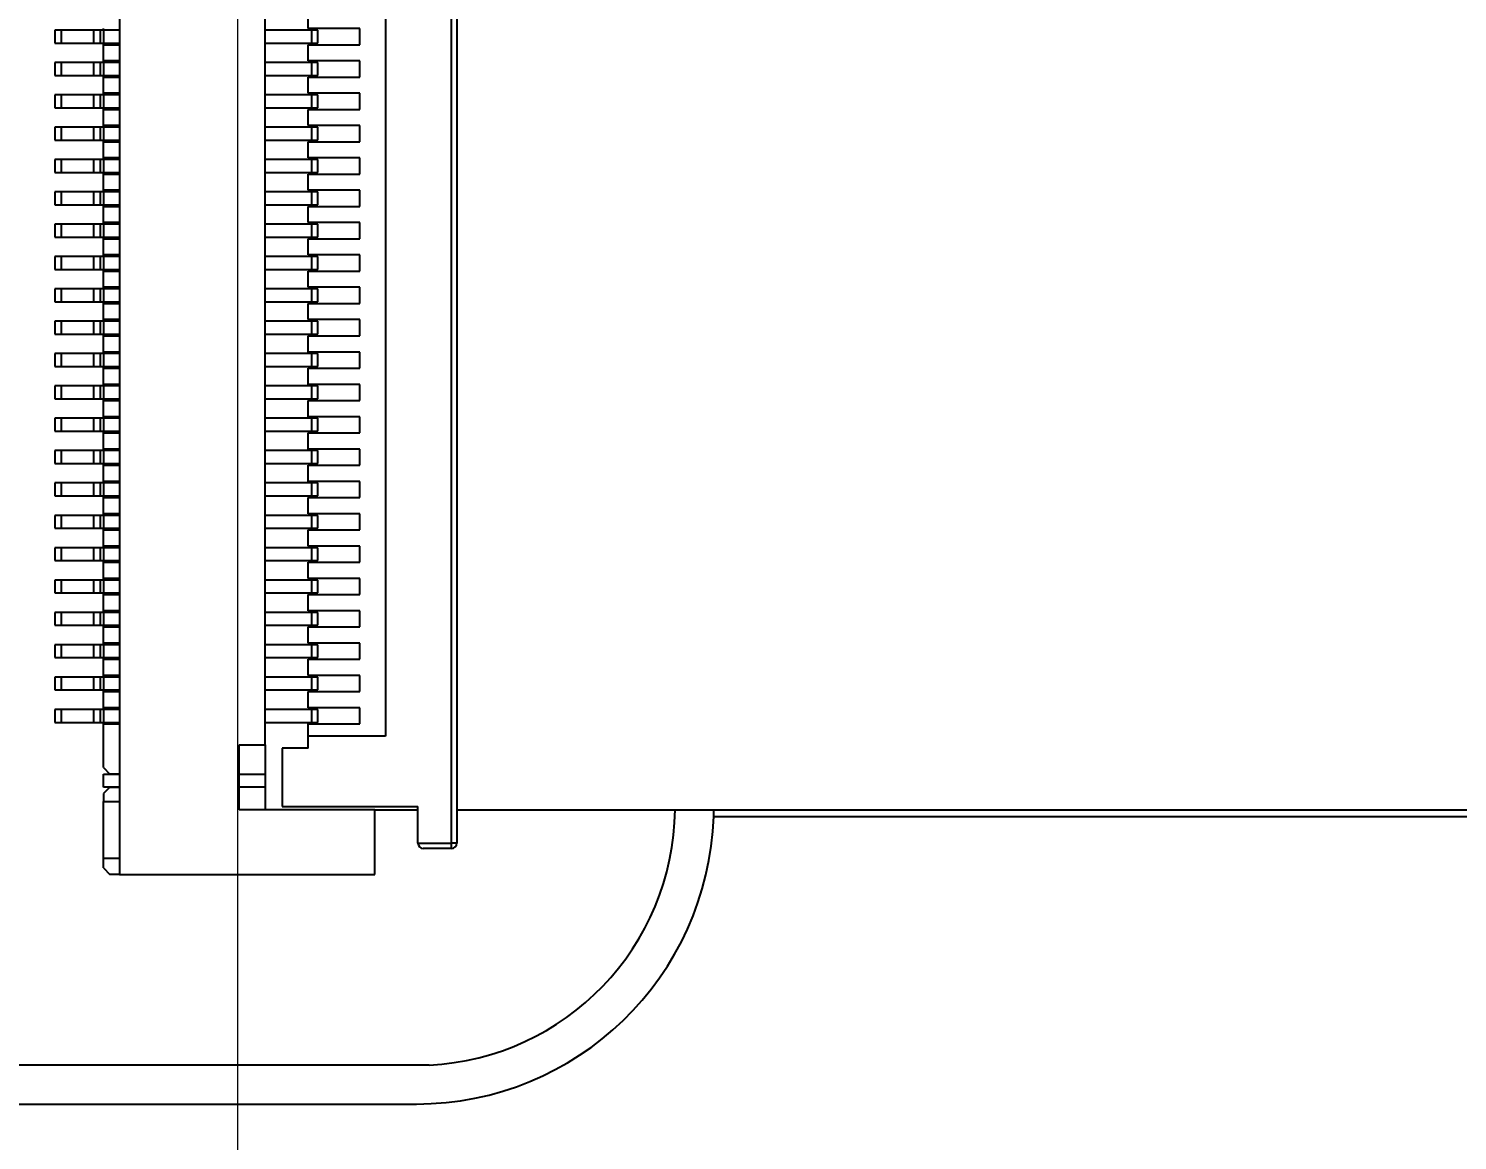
# Model space of a CAD drawing. Header units: millimetres. Extents: x -265 to 612, y -305 to 248.
# Drawn here: x 342.78 to 364.88, y -192.39 to -175.21 of the extents above; entities that cross this region are included whole.
import ezdxf

# ---------------------------------------------------------------- set-up
doc = ezdxf.new("R2010")
doc.units = ezdxf.units.MM
doc.header["$MEASUREMENT"] = 0
doc.layers.add('图层0000', color=7, linetype='Continuous', lineweight=25)
doc.dimstyles.new('线性样式 (GB)', dxfattribs={"dimtxt": 3.5, "dimasz": 3.5, "dimexe": 3.5, "dimexo": 0.5, "dimgap": 1.5, "dimtad": 1, "dimdsep": 46, "dimcen": -2.127267, "dimclrd": 7, "dimclre": 7, "dimclrt": 256, "dimadec": 0, "dimazin": 0, "dimtfac": 0.7, "dimtmove": 0, "dimatfit": 1, "dimfxl": 1, "dimfrac": 2, "dimtolj": 1, "dimtzin": 0, "dimlwd": 18, "dimlwe": 18, "dimarcsym": 0})

# ---------------------------------------------------------------- blocks, each defined once
blk = doc.blocks.new('*D11')
at = {"layer": 'Defpoints', "color": 0}
for p in [(346.014, -149.25), (421.014, -149.25), (421.014, -238.919)]:
    blk.add_point(p, dxfattribs=at)
at = {"layer": '图层0000', "color": 7, "linetype": 'Continuous', "lineweight": 18}
for p, q in [((346.014, -149.75), (346.014, -242.419)), ((421.014, -149.75), (421.014, -242.419)), ((349.514, -238.919), (417.514, -238.919))]:
    blk.add_line(p, q, dxfattribs=at)
at = {"layer": '图层0000', "color": 7}
for points in [[(349.514, -238.336), (349.514, -239.502), (346.014, -238.919)], [(417.514, -239.502), (417.514, -238.336), (421.014, -238.919)]]:
    blk.add_solid(points, dxfattribs=at)
at = {"layer": '图层0000', "lineweight": -3, "insert": (383.398, -235.669), "char_height": 3.5, "attachment_point": 5}
blk.add_mtext('\\A1;\\T1.05000001192093;\\W1;\\FSimSun;75 VESA', dxfattribs=at)
blk = doc.blocks.new('*D12')
at = {"layer": 'Defpoints', "color": 0}
for p in [(421.014, -149.25), (330.494, -224.25), (421.014, -224.25)]:
    blk.add_point(p, dxfattribs=at)
at = {"layer": '图层0000', "color": 7, "linetype": 'Continuous', "lineweight": 18}
for p, q in [((420.514, -149.25), (326.994, -149.25)), ((330.494, -152.75), (330.494, -220.75)), ((420.514, -224.25), (326.994, -224.25))]:
    blk.add_line(p, q, dxfattribs=at)
at = {"layer": '图层0000', "color": 7}
for points in [[(331.077, -152.75), (329.91, -152.75), (330.494, -149.25)], [(329.91, -220.75), (331.077, -220.75), (330.494, -224.25)]]:
    blk.add_solid(points, dxfattribs=at)
at = {"layer": '图层0000', "lineweight": -3, "insert": (327.244, -186.75), "char_height": 3.5, "attachment_point": 5, "rotation": 90}
blk.add_mtext('\\A1;\\T1.05000001192093;\\W1;\\FSimSun;75', dxfattribs=at)

msp = doc.modelspace()

# ---------------------------------------------------------------- linework, layer by layer
at = {"layer": '图层0000', "color": 7, "linetype": 'Continuous', "lineweight": 25}
for p, q in [((344.189, -158.88), (344.189, -188.28)), ((349.324, -187.8), (349.324, -159.36)), ((349.404, -159.36), (349.404, -187.8)), ((346.439, -186.28), (346.439, -160.88)), ((348.304, -160.93), (348.304, -186.143)), ((347.104, -175.205), (347.104, -174.955)), ((343.289, -175.23), (343.189, -175.23)), ((343.189, -175.23), (343.189, -175.43)), ((343.789, -175.23), (343.289, -175.23)), ((343.289, -175.23), (343.289, -175.43)), ((343.889, -175.23), (343.789, -175.23)), ((343.789, -175.23), (343.789, -175.43)), ((343.939, -175.23), (343.889, -175.23)), ((343.889, -175.23), (343.889, -175.43)), ((343.939, -175.23), (343.939, -175.205)), ((344.189, -175.23), (343.939, -175.23)), ((343.939, -175.23), (343.939, -175.43)), ((347.157, -175.23), (346.439, -175.23)), ((347.904, -175.205), (347.104, -175.205)), ((347.257, -175.23), (347.157, -175.23)), ((347.157, -175.23), (347.157, -175.43)), ((347.257, -175.43), (347.257, -175.23)), ((347.904, -175.455), (347.904, -175.205)), ((343.189, -175.43), (343.289, -175.43)), ((343.289, -175.43), (343.789, -175.43)), ((343.789, -175.43), (343.889, -175.43)), ((343.889, -175.43), (343.939, -175.43)), ((343.939, -175.43), (344.189, -175.43)), ((343.939, -175.455), (343.939, -175.43)), ((343.939, -175.705), (343.939, -175.455)), ((343.939, -175.455), (344.189, -175.455)), ((346.439, -175.43), (347.157, -175.43)), ((347.104, -175.705), (347.104, -175.455)), ((347.104, -175.455), (347.904, -175.455)), ((347.157, -175.43), (347.257, -175.43)), ((343.289, -175.73), (343.189, -175.73)), ((343.189, -175.73), (343.189, -175.93)), ((343.789, -175.73), (343.289, -175.73)), ((343.289, -175.73), (343.289, -175.93)), ((343.889, -175.73), (343.789, -175.73)), ((343.789, -175.73), (343.789, -175.93)), ((343.939, -175.73), (343.889, -175.73)), ((343.889, -175.73), (343.889, -175.93)), ((343.939, -175.73), (343.939, -175.705)), ((344.189, -175.705), (343.939, -175.705)), ((344.189, -175.73), (343.939, -175.73)), ((343.939, -175.73), (343.939, -175.93)), ((347.157, -175.73), (346.439, -175.73)), ((347.904, -175.705), (347.104, -175.705)), ((347.257, -175.73), (347.157, -175.73)), ((347.157, -175.73), (347.157, -175.93)), ((347.257, -175.93), (347.257, -175.73)), ((347.904, -175.955), (347.904, -175.705)), ((343.189, -175.93), (343.289, -175.93)), ((343.289, -175.93), (343.789, -175.93)), ((343.789, -175.93), (343.889, -175.93)), ((343.889, -175.93), (343.939, -175.93)), ((343.939, -175.93), (344.189, -175.93)), ((343.939, -175.955), (343.939, -175.93)), ((343.939, -176.205), (343.939, -175.955)), ((343.939, -175.955), (344.189, -175.955)), ((346.439, -175.93), (347.157, -175.93)), ((347.104, -176.205), (347.104, -175.955)), ((347.104, -175.955), (347.904, -175.955)), ((347.157, -175.93), (347.257, -175.93)), ((343.289, -176.23), (343.189, -176.23)), ((343.189, -176.23), (343.189, -176.43)), ((343.789, -176.23), (343.289, -176.23)), ((343.289, -176.23), (343.289, -176.43)), ((343.889, -176.23), (343.789, -176.23)), ((343.789, -176.23), (343.789, -176.43)), ((343.939, -176.23), (343.889, -176.23)), ((343.889, -176.23), (343.889, -176.43)), ((343.939, -176.23), (343.939, -176.205)), ((344.189, -176.205), (343.939, -176.205)), ((344.189, -176.23), (343.939, -176.23)), ((343.939, -176.23), (343.939, -176.43)), ((347.157, -176.23), (346.439, -176.23)), ((347.904, -176.205), (347.104, -176.205)), ((347.257, -176.23), (347.157, -176.23)), ((347.157, -176.23), (347.157, -176.43)), ((347.257, -176.43), (347.257, -176.23)), ((347.904, -176.455), (347.904, -176.205)), ((343.189, -176.43), (343.289, -176.43)), ((343.289, -176.43), (343.789, -176.43)), ((343.789, -176.43), (343.889, -176.43)), ((343.889, -176.43), (343.939, -176.43)), ((343.939, -176.43), (344.189, -176.43)), ((343.939, -176.455), (343.939, -176.43)), ((343.939, -176.705), (343.939, -176.455)), ((343.939, -176.455), (344.189, -176.455)), ((346.439, -176.43), (347.157, -176.43)), ((347.104, -176.705), (347.104, -176.455)), ((347.104, -176.455), (347.904, -176.455)), ((347.157, -176.43), (347.257, -176.43)), ((343.289, -176.73), (343.189, -176.73)), ((343.189, -176.73), (343.189, -176.93)), ((343.789, -176.73), (343.289, -176.73)), ((343.289, -176.73), (343.289, -176.93)), ((343.889, -176.73), (343.789, -176.73)), ((343.789, -176.73), (343.789, -176.93)), ((343.939, -176.73), (343.889, -176.73)), ((343.889, -176.73), (343.889, -176.93)), ((343.939, -176.73), (343.939, -176.705)), ((344.189, -176.705), (343.939, -176.705)), ((344.189, -176.73), (343.939, -176.73)), ((343.939, -176.73), (343.939, -176.93)), ((347.157, -176.73), (346.439, -176.73)), ((347.904, -176.705), (347.104, -176.705)), ((347.257, -176.73), (347.157, -176.73)), ((347.157, -176.73), (347.157, -176.93)), ((347.257, -176.93), (347.257, -176.73)), ((347.904, -176.955), (347.904, -176.705)), ((343.189, -176.93), (343.289, -176.93)), ((343.289, -176.93), (343.789, -176.93)), ((343.789, -176.93), (343.889, -176.93)), ((343.889, -176.93), (343.939, -176.93)), ((343.939, -176.93), (344.189, -176.93)), ((343.939, -176.955), (343.939, -176.93)), ((343.939, -177.205), (343.939, -176.955)), ((343.939, -176.955), (344.189, -176.955)), ((346.439, -176.93), (347.157, -176.93)), ((347.104, -177.205), (347.104, -176.955)), ((347.104, -176.955), (347.904, -176.955)), ((347.157, -176.93), (347.257, -176.93)), ((343.289, -177.23), (343.189, -177.23)), ((343.189, -177.23), (343.189, -177.43)), ((343.789, -177.23), (343.289, -177.23)), ((343.289, -177.23), (343.289, -177.43)), ((343.889, -177.23), (343.789, -177.23)), ((343.789, -177.23), (343.789, -177.43)), ((343.939, -177.23), (343.889, -177.23)), ((343.889, -177.23), (343.889, -177.43)), ((343.939, -177.23), (343.939, -177.205)), ((344.189, -177.205), (343.939, -177.205)), ((344.189, -177.23), (343.939, -177.23)), ((343.939, -177.23), (343.939, -177.43)), ((347.157, -177.23), (346.439, -177.23)), ((347.904, -177.205), (347.104, -177.205)), ((347.257, -177.23), (347.157, -177.23)), ((347.157, -177.23), (347.157, -177.43)), ((347.257, -177.43), (347.257, -177.23)), ((347.904, -177.455), (347.904, -177.205)), ((343.189, -177.43), (343.289, -177.43)), ((343.289, -177.43), (343.789, -177.43)), ((343.789, -177.43), (343.889, -177.43)), ((343.889, -177.43), (343.939, -177.43)), ((343.939, -177.43), (344.189, -177.43)), ((343.939, -177.455), (343.939, -177.43)), ((343.939, -177.705), (343.939, -177.455)), ((343.939, -177.455), (344.189, -177.455)), ((346.439, -177.43), (347.157, -177.43)), ((347.104, -177.705), (347.104, -177.455)), ((347.104, -177.455), (347.904, -177.455)), ((347.157, -177.43), (347.257, -177.43)), ((343.289, -177.73), (343.189, -177.73)), ((343.189, -177.73), (343.189, -177.93)), ((343.789, -177.73), (343.289, -177.73)), ((343.289, -177.73), (343.289, -177.93)), ((343.889, -177.73), (343.789, -177.73)), ((343.789, -177.73), (343.789, -177.93)), ((343.939, -177.73), (343.889, -177.73)), ((343.889, -177.73), (343.889, -177.93)), ((343.939, -177.73), (343.939, -177.705)), ((344.189, -177.705), (343.939, -177.705)), ((344.189, -177.73), (343.939, -177.73)), ((343.939, -177.73), (343.939, -177.93)), ((347.157, -177.73), (346.439, -177.73)), ((347.904, -177.705), (347.104, -177.705)), ((347.257, -177.73), (347.157, -177.73)), ((347.157, -177.73), (347.157, -177.93)), ((347.257, -177.93), (347.257, -177.73)), ((347.904, -177.955), (347.904, -177.705)), ((343.189, -177.93), (343.289, -177.93)), ((343.289, -177.93), (343.789, -177.93)), ((343.789, -177.93), (343.889, -177.93)), ((343.889, -177.93), (343.939, -177.93)), ((343.939, -177.93), (344.189, -177.93)), ((343.939, -177.955), (343.939, -177.93)), ((343.939, -178.205), (343.939, -177.955)), ((343.939, -177.955), (344.189, -177.955)), ((346.439, -177.93), (347.157, -177.93)), ((347.104, -178.205), (347.104, -177.955)), ((347.104, -177.955), (347.904, -177.955)), ((347.157, -177.93), (347.257, -177.93)), ((343.289, -178.23), (343.189, -178.23)), ((343.189, -178.23), (343.189, -178.43)), ((343.789, -178.23), (343.289, -178.23)), ((343.289, -178.23), (343.289, -178.43)), ((343.889, -178.23), (343.789, -178.23)), ((343.789, -178.23), (343.789, -178.43)), ((343.939, -178.23), (343.889, -178.23)), ((343.889, -178.23), (343.889, -178.43)), ((343.939, -178.23), (343.939, -178.205)), ((344.189, -178.205), (343.939, -178.205)), ((344.189, -178.23), (343.939, -178.23)), ((343.939, -178.23), (343.939, -178.43)), ((347.157, -178.23), (346.439, -178.23)), ((347.904, -178.205), (347.104, -178.205)), ((347.257, -178.23), (347.157, -178.23)), ((347.157, -178.23), (347.157, -178.43)), ((347.257, -178.43), (347.257, -178.23)), ((347.904, -178.455), (347.904, -178.205)), ((343.189, -178.43), (343.289, -178.43)), ((343.289, -178.43), (343.789, -178.43)), ((343.789, -178.43), (343.889, -178.43)), ((343.889, -178.43), (343.939, -178.43)), ((343.939, -178.43), (344.189, -178.43)), ((343.939, -178.455), (343.939, -178.43)), ((343.939, -178.705), (343.939, -178.455)), ((343.939, -178.455), (344.189, -178.455)), ((346.439, -178.43), (347.157, -178.43)), ((347.104, -178.705), (347.104, -178.455)), ((347.104, -178.455), (347.904, -178.455)), ((347.157, -178.43), (347.257, -178.43)), ((343.289, -178.73), (343.189, -178.73)), ((343.189, -178.73), (343.189, -178.93)), ((343.789, -178.73), (343.289, -178.73)), ((343.289, -178.73), (343.289, -178.93)), ((343.889, -178.73), (343.789, -178.73)), ((343.789, -178.73), (343.789, -178.93)), ((343.939, -178.73), (343.889, -178.73)), ((343.889, -178.73), (343.889, -178.93)), ((343.939, -178.73), (343.939, -178.705)), ((344.189, -178.705), (343.939, -178.705)), ((344.189, -178.73), (343.939, -178.73)), ((343.939, -178.73), (343.939, -178.93)), ((347.157, -178.73), (346.439, -178.73)), ((347.904, -178.705), (347.104, -178.705)), ((347.257, -178.73), (347.157, -178.73)), ((347.157, -178.73), (347.157, -178.93)), ((347.257, -178.93), (347.257, -178.73)), ((347.904, -178.955), (347.904, -178.705)), ((343.189, -178.93), (343.289, -178.93)), ((343.289, -178.93), (343.789, -178.93)), ((343.789, -178.93), (343.889, -178.93)), ((343.889, -178.93), (343.939, -178.93)), ((343.939, -178.93), (344.189, -178.93)), ((343.939, -178.955), (343.939, -178.93)), ((346.439, -178.93), (347.157, -178.93)), ((347.157, -178.93), (347.257, -178.93)), ((343.939, -179.205), (343.939, -178.955)), ((343.939, -178.955), (344.189, -178.955)), ((347.104, -179.205), (347.104, -178.955)), ((347.104, -178.955), (347.904, -178.955)), ((343.289, -179.23), (343.189, -179.23)), ((343.189, -179.23), (343.189, -179.43)), ((343.789, -179.23), (343.289, -179.23)), ((343.289, -179.23), (343.289, -179.43)), ((343.889, -179.23), (343.789, -179.23)), ((343.789, -179.23), (343.789, -179.43)), ((343.939, -179.23), (343.889, -179.23)), ((343.889, -179.23), (343.889, -179.43)), ((343.939, -179.23), (343.939, -179.205)), ((344.189, -179.205), (343.939, -179.205)), ((344.189, -179.23), (343.939, -179.23)), ((343.939, -179.23), (343.939, -179.43)), ((347.157, -179.23), (346.439, -179.23)), ((347.904, -179.205), (347.104, -179.205)), ((347.257, -179.23), (347.157, -179.23)), ((347.157, -179.23), (347.157, -179.43)), ((347.257, -179.43), (347.257, -179.23)), ((347.904, -179.455), (347.904, -179.205)), ((343.189, -179.43), (343.289, -179.43)), ((343.289, -179.43), (343.789, -179.43)), ((343.789, -179.43), (343.889, -179.43)), ((343.889, -179.43), (343.939, -179.43)), ((343.939, -179.43), (344.189, -179.43)), ((343.939, -179.455), (343.939, -179.43)), ((343.939, -179.705), (343.939, -179.455)), ((343.939, -179.455), (344.189, -179.455)), ((346.439, -179.43), (347.157, -179.43)), ((347.104, -179.705), (347.104, -179.455)), ((347.104, -179.455), (347.904, -179.455)), ((347.157, -179.43), (347.257, -179.43)), ((343.289, -179.73), (343.189, -179.73)), ((343.189, -179.73), (343.189, -179.93)), ((343.789, -179.73), (343.289, -179.73)), ((343.289, -179.73), (343.289, -179.93)), ((343.889, -179.73), (343.789, -179.73)), ((343.789, -179.73), (343.789, -179.93)), ((343.939, -179.73), (343.889, -179.73)), ((343.889, -179.73), (343.889, -179.93)), ((343.939, -179.73), (343.939, -179.705)), ((344.189, -179.705), (343.939, -179.705)), ((344.189, -179.73), (343.939, -179.73)), ((343.939, -179.73), (343.939, -179.93)), ((347.157, -179.73), (346.439, -179.73)), ((347.904, -179.705), (347.104, -179.705)), ((347.257, -179.73), (347.157, -179.73)), ((347.157, -179.73), (347.157, -179.93)), ((347.257, -179.93), (347.257, -179.73)), ((347.904, -179.955), (347.904, -179.705)), ((343.189, -179.93), (343.289, -179.93)), ((343.289, -179.93), (343.789, -179.93)), ((343.789, -179.93), (343.889, -179.93)), ((343.889, -179.93), (343.939, -179.93)), ((343.939, -179.93), (344.189, -179.93)), ((343.939, -179.955), (343.939, -179.93)), ((343.939, -180.205), (343.939, -179.955)), ((343.939, -179.955), (344.189, -179.955)), ((346.439, -179.93), (347.157, -179.93)), ((347.104, -180.205), (347.104, -179.955)), ((347.104, -179.955), (347.904, -179.955)), ((347.157, -179.93), (347.257, -179.93)), ((343.289, -180.23), (343.189, -180.23)), ((343.189, -180.23), (343.189, -180.43)), ((343.789, -180.23), (343.289, -180.23)), ((343.289, -180.23), (343.289, -180.43)), ((343.889, -180.23), (343.789, -180.23)), ((343.789, -180.23), (343.789, -180.43)), ((343.939, -180.23), (343.889, -180.23)), ((343.889, -180.23), (343.889, -180.43)), ((343.939, -180.23), (343.939, -180.205)), ((344.189, -180.205), (343.939, -180.205)), ((344.189, -180.23), (343.939, -180.23)), ((343.939, -180.23), (343.939, -180.43)), ((347.157, -180.23), (346.439, -180.23)), ((347.904, -180.205), (347.104, -180.205)), ((347.257, -180.23), (347.157, -180.23)), ((347.157, -180.23), (347.157, -180.43)), ((347.257, -180.43), (347.257, -180.23)), ((347.904, -180.455), (347.904, -180.205)), ((343.189, -180.43), (343.289, -180.43)), ((343.289, -180.43), (343.789, -180.43)), ((343.789, -180.43), (343.889, -180.43)), ((343.889, -180.43), (343.939, -180.43)), ((343.939, -180.43), (344.189, -180.43)), ((343.939, -180.455), (343.939, -180.43)), ((343.939, -180.705), (343.939, -180.455)), ((343.939, -180.455), (344.189, -180.455)), ((346.439, -180.43), (347.157, -180.43)), ((347.104, -180.705), (347.104, -180.455)), ((347.104, -180.455), (347.904, -180.455)), ((347.157, -180.43), (347.257, -180.43)), ((343.939, -180.73), (343.939, -180.705)), ((344.189, -180.705), (343.939, -180.705)), ((347.904, -180.705), (347.104, -180.705)), ((347.904, -180.955), (347.904, -180.705)), ((343.289, -180.73), (343.189, -180.73)), ((343.189, -180.73), (343.189, -180.93)), ((343.189, -180.93), (343.289, -180.93)), ((343.789, -180.73), (343.289, -180.73)), ((343.289, -180.73), (343.289, -180.93)), ((343.289, -180.93), (343.789, -180.93)), ((343.889, -180.73), (343.789, -180.73)), ((343.789, -180.73), (343.789, -180.93)), ((343.789, -180.93), (343.889, -180.93)), ((343.939, -180.73), (343.889, -180.73)), ((343.889, -180.73), (343.889, -180.93)), ((343.889, -180.93), (343.939, -180.93)), ((344.189, -180.73), (343.939, -180.73)), ((343.939, -180.73), (343.939, -180.93)), ((343.939, -180.93), (344.189, -180.93)), ((343.939, -180.955), (343.939, -180.93)), ((347.157, -180.73), (346.439, -180.73)), ((346.439, -180.93), (347.157, -180.93)), ((347.257, -180.73), (347.157, -180.73)), ((347.157, -180.73), (347.157, -180.93)), ((347.157, -180.93), (347.257, -180.93)), ((347.257, -180.93), (347.257, -180.73)), ((343.939, -181.205), (343.939, -180.955)), ((343.939, -180.955), (344.189, -180.955)), ((347.104, -181.205), (347.104, -180.955)), ((347.104, -180.955), (347.904, -180.955)), ((343.289, -181.23), (343.189, -181.23)), ((343.189, -181.23), (343.189, -181.43)), ((343.789, -181.23), (343.289, -181.23)), ((343.289, -181.23), (343.289, -181.43)), ((343.889, -181.23), (343.789, -181.23)), ((343.789, -181.23), (343.789, -181.43)), ((343.939, -181.23), (343.889, -181.23)), ((343.889, -181.23), (343.889, -181.43)), ((343.939, -181.23), (343.939, -181.205)), ((344.189, -181.205), (343.939, -181.205)), ((344.189, -181.23), (343.939, -181.23)), ((343.939, -181.23), (343.939, -181.43)), ((347.157, -181.23), (346.439, -181.23)), ((347.904, -181.205), (347.104, -181.205)), ((347.257, -181.23), (347.157, -181.23)), ((347.157, -181.23), (347.157, -181.43)), ((347.257, -181.43), (347.257, -181.23)), ((347.904, -181.455), (347.904, -181.205)), ((343.189, -181.43), (343.289, -181.43)), ((343.289, -181.43), (343.789, -181.43)), ((343.789, -181.43), (343.889, -181.43)), ((343.889, -181.43), (343.939, -181.43)), ((343.939, -181.43), (344.189, -181.43)), ((343.939, -181.455), (343.939, -181.43)), ((343.939, -181.705), (343.939, -181.455)), ((343.939, -181.455), (344.189, -181.455)), ((346.439, -181.43), (347.157, -181.43)), ((347.104, -181.705), (347.104, -181.455)), ((347.104, -181.455), (347.904, -181.455)), ((347.157, -181.43), (347.257, -181.43)), ((343.289, -181.73), (343.189, -181.73)), ((343.189, -181.73), (343.189, -181.93)), ((343.789, -181.73), (343.289, -181.73)), ((343.289, -181.73), (343.289, -181.93)), ((343.889, -181.73), (343.789, -181.73)), ((343.789, -181.73), (343.789, -181.93)), ((343.939, -181.73), (343.889, -181.73)), ((343.889, -181.73), (343.889, -181.93)), ((343.939, -181.73), (343.939, -181.705)), ((344.189, -181.705), (343.939, -181.705)), ((344.189, -181.73), (343.939, -181.73)), ((343.939, -181.73), (343.939, -181.93)), ((347.157, -181.73), (346.439, -181.73)), ((347.904, -181.705), (347.104, -181.705)), ((347.257, -181.73), (347.157, -181.73)), ((347.157, -181.73), (347.157, -181.93)), ((347.257, -181.93), (347.257, -181.73)), ((347.904, -181.955), (347.904, -181.705)), ((343.189, -181.93), (343.289, -181.93)), ((343.289, -181.93), (343.789, -181.93)), ((343.789, -181.93), (343.889, -181.93)), ((343.889, -181.93), (343.939, -181.93)), ((343.939, -181.93), (344.189, -181.93)), ((343.939, -181.955), (343.939, -181.93)), ((343.939, -182.205), (343.939, -181.955)), ((343.939, -181.955), (344.189, -181.955)), ((346.439, -181.93), (347.157, -181.93)), ((347.104, -182.205), (347.104, -181.955)), ((347.104, -181.955), (347.904, -181.955)), ((347.157, -181.93), (347.257, -181.93)), ((343.289, -182.23), (343.189, -182.23)), ((343.189, -182.23), (343.189, -182.43)), ((343.789, -182.23), (343.289, -182.23)), ((343.289, -182.23), (343.289, -182.43)), ((343.889, -182.23), (343.789, -182.23)), ((343.789, -182.23), (343.789, -182.43)), ((343.939, -182.23), (343.889, -182.23)), ((343.889, -182.23), (343.889, -182.43)), ((343.939, -182.23), (343.939, -182.205)), ((344.189, -182.205), (343.939, -182.205)), ((344.189, -182.23), (343.939, -182.23)), ((343.939, -182.23), (343.939, -182.43)), ((347.157, -182.23), (346.439, -182.23)), ((347.904, -182.205), (347.104, -182.205)), ((347.257, -182.23), (347.157, -182.23)), ((347.157, -182.23), (347.157, -182.43)), ((347.257, -182.43), (347.257, -182.23)), ((347.904, -182.455), (347.904, -182.205)), ((343.189, -182.43), (343.289, -182.43)), ((343.289, -182.43), (343.789, -182.43)), ((343.789, -182.43), (343.889, -182.43)), ((343.889, -182.43), (343.939, -182.43)), ((343.939, -182.43), (344.189, -182.43)), ((343.939, -182.455), (343.939, -182.43)), ((343.939, -182.705), (343.939, -182.455)), ((343.939, -182.455), (344.189, -182.455)), ((346.439, -182.43), (347.157, -182.43)), ((347.104, -182.705), (347.104, -182.455)), ((347.104, -182.455), (347.904, -182.455)), ((347.157, -182.43), (347.257, -182.43)), ((343.939, -182.73), (343.939, -182.705)), ((344.189, -182.705), (343.939, -182.705)), ((347.904, -182.705), (347.104, -182.705)), ((347.904, -182.955), (347.904, -182.705)), ((343.289, -182.73), (343.189, -182.73)), ((343.189, -182.73), (343.189, -182.93)), ((343.189, -182.93), (343.289, -182.93)), ((343.789, -182.73), (343.289, -182.73)), ((343.289, -182.73), (343.289, -182.93)), ((343.289, -182.93), (343.789, -182.93)), ((343.889, -182.73), (343.789, -182.73)), ((343.789, -182.73), (343.789, -182.93)), ((343.789, -182.93), (343.889, -182.93)), ((343.939, -182.73), (343.889, -182.73)), ((343.889, -182.73), (343.889, -182.93)), ((343.889, -182.93), (343.939, -182.93)), ((344.189, -182.73), (343.939, -182.73)), ((343.939, -182.73), (343.939, -182.93)), ((343.939, -182.93), (344.189, -182.93)), ((343.939, -182.955), (343.939, -182.93)), ((347.157, -182.73), (346.439, -182.73)), ((346.439, -182.93), (347.157, -182.93)), ((347.257, -182.73), (347.157, -182.73)), ((347.157, -182.73), (347.157, -182.93)), ((347.157, -182.93), (347.257, -182.93)), ((347.257, -182.93), (347.257, -182.73)), ((343.939, -183.205), (343.939, -182.955)), ((343.939, -182.955), (344.189, -182.955)), ((347.104, -183.205), (347.104, -182.955)), ((347.104, -182.955), (347.904, -182.955)), ((343.289, -183.23), (343.189, -183.23)), ((343.189, -183.23), (343.189, -183.43)), ((343.789, -183.23), (343.289, -183.23)), ((343.289, -183.23), (343.289, -183.43)), ((343.889, -183.23), (343.789, -183.23)), ((343.789, -183.23), (343.789, -183.43)), ((343.939, -183.23), (343.889, -183.23)), ((343.889, -183.23), (343.889, -183.43)), ((343.939, -183.23), (343.939, -183.205)), ((344.189, -183.205), (343.939, -183.205)), ((344.189, -183.23), (343.939, -183.23)), ((343.939, -183.23), (343.939, -183.43)), ((347.157, -183.23), (346.439, -183.23)), ((347.904, -183.205), (347.104, -183.205)), ((347.257, -183.23), (347.157, -183.23)), ((347.157, -183.23), (347.157, -183.43)), ((347.257, -183.43), (347.257, -183.23)), ((347.904, -183.455), (347.904, -183.205)), ((343.189, -183.43), (343.289, -183.43)), ((343.289, -183.43), (343.789, -183.43)), ((343.789, -183.43), (343.889, -183.43)), ((343.889, -183.43), (343.939, -183.43)), ((343.939, -183.43), (344.189, -183.43)), ((343.939, -183.455), (343.939, -183.43)), ((343.939, -183.705), (343.939, -183.455)), ((343.939, -183.455), (344.189, -183.455)), ((346.439, -183.43), (347.157, -183.43)), ((347.104, -183.705), (347.104, -183.455)), ((347.104, -183.455), (347.904, -183.455)), ((347.157, -183.43), (347.257, -183.43)), ((343.289, -183.73), (343.189, -183.73)), ((343.189, -183.73), (343.189, -183.93)), ((343.789, -183.73), (343.289, -183.73)), ((343.289, -183.73), (343.289, -183.93)), ((343.889, -183.73), (343.789, -183.73)), ((343.789, -183.73), (343.789, -183.93)), ((343.939, -183.73), (343.889, -183.73)), ((343.889, -183.73), (343.889, -183.93)), ((343.939, -183.73), (343.939, -183.705)), ((344.189, -183.705), (343.939, -183.705)), ((344.189, -183.73), (343.939, -183.73)), ((343.939, -183.73), (343.939, -183.93)), ((347.157, -183.73), (346.439, -183.73)), ((347.904, -183.705), (347.104, -183.705)), ((347.257, -183.73), (347.157, -183.73)), ((347.157, -183.73), (347.157, -183.93)), ((347.257, -183.93), (347.257, -183.73)), ((347.904, -183.955), (347.904, -183.705)), ((343.189, -183.93), (343.289, -183.93)), ((343.289, -183.93), (343.789, -183.93)), ((343.789, -183.93), (343.889, -183.93)), ((343.889, -183.93), (343.939, -183.93)), ((343.939, -183.93), (344.189, -183.93)), ((343.939, -183.955), (343.939, -183.93)), ((343.939, -184.205), (343.939, -183.955)), ((343.939, -183.955), (344.189, -183.955)), ((346.439, -183.93), (347.157, -183.93)), ((347.104, -184.205), (347.104, -183.955)), ((347.104, -183.955), (347.904, -183.955)), ((347.157, -183.93), (347.257, -183.93)), ((343.289, -184.23), (343.189, -184.23)), ((343.189, -184.23), (343.189, -184.43)), ((343.789, -184.23), (343.289, -184.23)), ((343.289, -184.23), (343.289, -184.43)), ((343.889, -184.23), (343.789, -184.23)), ((343.789, -184.23), (343.789, -184.43)), ((343.939, -184.23), (343.889, -184.23)), ((343.889, -184.23), (343.889, -184.43)), ((344.189, -184.205), (343.939, -184.205)), ((343.939, -184.23), (343.939, -184.205)), ((344.189, -184.23), (343.939, -184.23)), ((343.939, -184.23), (343.939, -184.43)), ((347.157, -184.23), (346.439, -184.23)), ((347.904, -184.205), (347.104, -184.205)), ((347.257, -184.23), (347.157, -184.23)), ((347.157, -184.23), (347.157, -184.43)), ((347.257, -184.43), (347.257, -184.23)), ((347.904, -184.455), (347.904, -184.205)), ((343.189, -184.43), (343.289, -184.43)), ((343.289, -184.43), (343.789, -184.43)), ((343.789, -184.43), (343.889, -184.43)), ((343.889, -184.43), (343.939, -184.43)), ((343.939, -184.43), (344.189, -184.43)), ((343.939, -184.455), (343.939, -184.43)), ((343.939, -184.705), (343.939, -184.455)), ((343.939, -184.455), (344.189, -184.455)), ((346.439, -184.43), (347.157, -184.43)), ((347.104, -184.705), (347.104, -184.455)), ((347.104, -184.455), (347.904, -184.455)), ((347.157, -184.43), (347.257, -184.43)), ((343.289, -184.73), (343.189, -184.73)), ((343.189, -184.73), (343.189, -184.93)), ((343.789, -184.73), (343.289, -184.73)), ((343.289, -184.73), (343.289, -184.93)), ((343.889, -184.73), (343.789, -184.73)), ((343.789, -184.73), (343.789, -184.93)), ((343.939, -184.73), (343.889, -184.73)), ((343.889, -184.73), (343.889, -184.93)), ((343.939, -184.73), (343.939, -184.705)), ((344.189, -184.705), (343.939, -184.705)), ((344.189, -184.73), (343.939, -184.73)), ((343.939, -184.73), (343.939, -184.93)), ((347.157, -184.73), (346.439, -184.73)), ((347.904, -184.705), (347.104, -184.705)), ((347.257, -184.73), (347.157, -184.73)), ((347.157, -184.73), (347.157, -184.93)), ((347.257, -184.93), (347.257, -184.73)), ((347.904, -184.955), (347.904, -184.705)), ((343.189, -184.93), (343.289, -184.93)), ((343.289, -184.93), (343.789, -184.93)), ((343.789, -184.93), (343.889, -184.93)), ((343.889, -184.93), (343.939, -184.93)), ((343.939, -184.93), (344.189, -184.93)), ((343.939, -184.955), (343.939, -184.93)), ((343.939, -185.205), (343.939, -184.955)), ((343.939, -184.955), (344.189, -184.955)), ((346.439, -184.93), (347.157, -184.93)), ((347.104, -185.205), (347.104, -184.955)), ((347.104, -184.955), (347.904, -184.955)), ((347.157, -184.93), (347.257, -184.93)), ((343.289, -185.23), (343.189, -185.23)), ((343.189, -185.23), (343.189, -185.43)), ((343.789, -185.23), (343.289, -185.23)), ((343.289, -185.23), (343.289, -185.43)), ((343.889, -185.23), (343.789, -185.23)), ((343.789, -185.23), (343.789, -185.43)), ((343.939, -185.23), (343.889, -185.23)), ((343.889, -185.23), (343.889, -185.43)), ((343.939, -185.23), (343.939, -185.205)), ((344.189, -185.205), (343.939, -185.205)), ((344.189, -185.23), (343.939, -185.23)), ((343.939, -185.23), (343.939, -185.43)), ((347.157, -185.23), (346.439, -185.23)), ((347.904, -185.205), (347.104, -185.205)), ((347.257, -185.23), (347.157, -185.23)), ((347.157, -185.23), (347.157, -185.43)), ((347.257, -185.43), (347.257, -185.23)), ((347.904, -185.455), (347.904, -185.205)), ((343.189, -185.43), (343.289, -185.43)), ((343.289, -185.43), (343.789, -185.43)), ((343.789, -185.43), (343.889, -185.43)), ((343.889, -185.43), (343.939, -185.43)), ((343.939, -185.43), (344.189, -185.43)), ((343.939, -185.455), (343.939, -185.43)), ((343.939, -185.705), (343.939, -185.455)), ((343.939, -185.455), (344.189, -185.455)), ((346.439, -185.43), (347.157, -185.43)), ((347.104, -185.705), (347.104, -185.455)), ((347.104, -185.455), (347.904, -185.455)), ((347.157, -185.43), (347.257, -185.43)), ((343.289, -185.73), (343.189, -185.73)), ((343.189, -185.73), (343.189, -185.93)), ((343.789, -185.73), (343.289, -185.73)), ((343.289, -185.73), (343.289, -185.93)), ((343.889, -185.73), (343.789, -185.73)), ((343.789, -185.73), (343.789, -185.93)), ((343.939, -185.73), (343.889, -185.73)), ((343.889, -185.73), (343.889, -185.93)), ((343.939, -185.73), (343.939, -185.705)), ((344.189, -185.705), (343.939, -185.705)), ((344.189, -185.73), (343.939, -185.73)), ((343.939, -185.73), (343.939, -185.93)), ((347.157, -185.73), (346.439, -185.73)), ((347.904, -185.705), (347.104, -185.705)), ((347.257, -185.73), (347.157, -185.73)), ((347.157, -185.73), (347.157, -185.93)), ((347.257, -185.93), (347.257, -185.73)), ((347.904, -185.955), (347.904, -185.705)), ((343.189, -185.93), (343.289, -185.93)), ((343.289, -185.93), (343.789, -185.93)), ((343.789, -185.93), (343.889, -185.93)), ((343.889, -185.93), (343.939, -185.93)), ((343.939, -185.93), (344.189, -185.93)), ((343.939, -185.955), (343.939, -185.93)), ((343.939, -186.63), (343.939, -185.955)), ((343.939, -185.955), (344.189, -185.955)), ((346.439, -185.93), (347.157, -185.93)), ((347.104, -185.955), (347.904, -185.955)), ((347.104, -186.143), (347.104, -185.955)), ((347.157, -185.93), (347.257, -185.93)), ((347.104, -186.33), (347.104, -186.143)), ((348.304, -186.143), (347.104, -186.143)), ((346.039, -187.28), (346.039, -186.28)), ((346.039, -186.28), (346.439, -186.28)), ((346.439, -186.28), (346.439, -186.73)), ((347.104, -186.33), (346.704, -186.33)), ((346.704, -186.33), (346.704, -187.23)), ((343.939, -186.63), (344.039, -186.73)), ((343.939, -186.73), (344.189, -186.73)), ((343.939, -186.93), (343.939, -186.73)), ((344.189, -186.73), (344.039, -186.73)), ((346.039, -186.73), (346.439, -186.73)), ((346.439, -186.73), (346.439, -186.93)), ((344.189, -186.93), (343.939, -186.93)), ((344.039, -186.93), (343.939, -187.03)), ((343.939, -187.03), (343.939, -187.155)), ((344.039, -186.93), (344.189, -186.93)), ((346.439, -186.93), (346.039, -186.93)), ((346.439, -186.93), (346.439, -187.28)), ((343.939, -187.155), (344.189, -187.155)), ((343.939, -188.03), (343.939, -187.155)), ((348.139, -187.28), (346.039, -187.28)), ((346.704, -187.23), (348.804, -187.23)), ((348.139, -188.28), (348.139, -187.28)), ((348.139, -187.28), (348.804, -187.28)), ((348.804, -187.8), (348.804, -187.23)), ((349.404, -187.28), (445.239, -187.28)), ((353.376, -187.385), (441.114, -187.385)), ((348.804, -187.8), (349.324, -187.8)), ((349.324, -187.88), (348.884, -187.88)), ((349.324, -187.88), (349.324, -187.8)), ((349.404, -187.8), (349.324, -187.8)), ((343.939, -188.18), (343.939, -188.03)), ((343.939, -188.03), (344.189, -188.03)), ((343.939, -188.18), (344.039, -188.28)), ((344.189, -188.28), (344.039, -188.28)), ((344.189, -188.28), (348.139, -188.28)), ((348.779, -191.23), (314.879, -191.23)), ((348.975, -191.228), (348.779, -191.23)), ((248.849, -191.83), (348.779, -191.83))]:
    msp.add_line(p, q, dxfattribs=at)
for centre, radius, start, end in [((348.781, -187.235), 3.998, 272.7875, 359.3447), ((348.779, -187.23), 4.6, 358.069, 359.3772), ((348.779, -187.23), 4.6, 270, 358.069), ((348.884, -187.8), 0.08, 180, 270), ((348.884, -187.8), 0.08, 180, 270), ((349.324, -187.8), 0.08, 270, 0), ((349.324, -187.8), 0.08, 270, 0)]:
    msp.add_arc(centre, radius, start, end, dxfattribs=at)

# ---------------------------------------------------------------- dimensions: what is measured, and where the dimension line sits
at = {"layer": '图层0000', "color": 7, "linetype": 'Continuous', "lineweight": -3}
dim = msp.add_linear_dim(base=(330.494, -224.25), p1=(421.014, -149.25), p2=(421.014, -224.25), angle=270, text='\\T1.05000001192093;\\W1;\\FSimSun;<>', dimstyle='线性样式 (GB)', override={"dimscale": 1, "dimtxt": 3.5, "dimasz": 3.5, "dimexe": 3.5, "dimexo": 0.5, "dimgap": 1.5, "dimtad": 1, "dimtih": 0, "dimtoh": 0, "dimdec": 2, "dimlfac": 1, "dimrnd": 0, "dimzin": 8, "dimdsep": 46, "dimlunit": 2, "dimpost": '<>', "dimtxsty": 'Standard', "dimsah": 0, "dimtsz": 0, "dimcen": -2.127267, "dimdle": 0, "dimse1": 0, "dimse2": 0, "dimsd1": 0, "dimsd2": 0, "dimclrd": 7, "dimclre": 7, "dimclrt": 256, "dimaunit": 0, "dimadec": 0, "dimazin": 2, "dimtol": 0, "dimlim": 0, "dimtp": 0, "dimtm": 0, "dimtfac": 0.7, "dimtdec": 2, "dimtix": 0, "dimtofl": 1, "dimtmove": 0, "dimatfit": 1, "dimfrac": 2, "dimtzin": 0, "dimlwd": 18, "dimlwe": 18}, dxfattribs=at)
dim.commit()
dim.dimension.update_dxf_attribs({"geometry": '*D12', "text_midpoint": (330.494, -186.75), "dimtype": 160})
dim = msp.add_linear_dim(base=(421.014, -238.919), p1=(346.014, -149.25), p2=(421.014, -149.25), text='\\T1.05000001192093;\\W1;\\FSimSun;<> VESA', dimstyle='线性样式 (GB)', override={"dimscale": 1, "dimtxt": 3.5, "dimasz": 3.5, "dimexe": 3.5, "dimexo": 0.5, "dimgap": 1.5, "dimtad": 1, "dimtih": 0, "dimtoh": 0, "dimdec": 2, "dimlfac": 1, "dimrnd": 0, "dimzin": 8, "dimdsep": 46, "dimlunit": 2, "dimpost": '<>', "dimtxsty": 'Standard', "dimsah": 0, "dimtsz": 0, "dimcen": -2.127267, "dimdle": 0, "dimse1": 0, "dimse2": 0, "dimsd1": 0, "dimsd2": 0, "dimclrd": 7, "dimclre": 7, "dimclrt": 256, "dimaunit": 0, "dimadec": 0, "dimazin": 2, "dimtol": 0, "dimlim": 0, "dimtp": 0, "dimtm": 0, "dimtfac": 0.7, "dimtdec": 2, "dimtix": 0, "dimtofl": 1, "dimtmove": 0, "dimatfit": 1, "dimfrac": 2, "dimtzin": 0, "dimlwd": 18, "dimlwe": 18}, dxfattribs=at)
dim.commit()
dim.dimension.update_dxf_attribs({"geometry": '*D11', "text_midpoint": (383.398, -238.919), "dimtype": 160})

doc.saveas('drawing.dxf')
